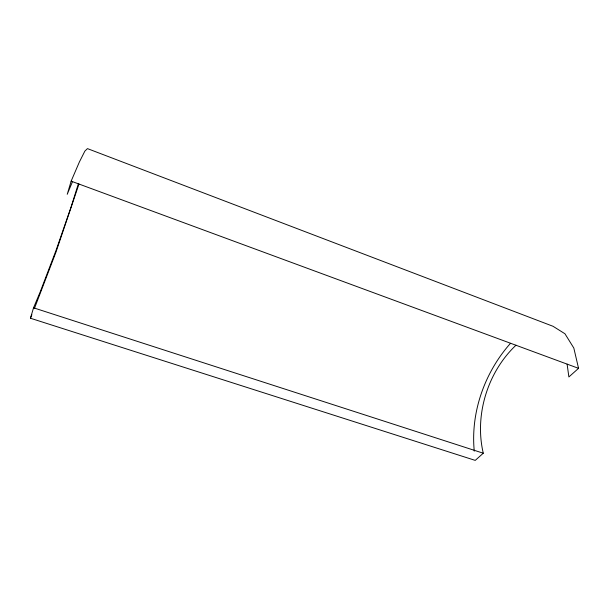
<?xml version="1.0" encoding="UTF-8"?>
<svg xmlns="http://www.w3.org/2000/svg" width="609" height="609" viewBox="0 0 609 609"><rect width="100%" height="100%" fill="white"/><g stroke="black" fill="none" stroke-linecap="round" stroke-linejoin="round"><path stroke-width="0.91" d="M78.386 183.728L71.017 207.25L55.891 250.794L40.217 291.886L33.541 307.811L30.45 318.233L475.233 460.389L483.28 453.218C474.266 415.14 487.664 371.932 516.013 345.196M567.108 364.121L568.875 376.956L578.55 368.338L573.823 348.051L564.946 333.762L553.033 326.287L87.46 148.611L84.879 151.101L79.36 162.032L71.139 181.147L67.234 194.301L72.6 181.375M78.972 184.04L55.944 252.21L34.401 308.55M30.45 318.233L31.889 314.708M510.494 343.309C484.726 372.274 470.43 412.392 474.266 451.132M33.541 307.811L483.28 453.218M71.139 181.147L578.55 368.338"/></g></svg>
